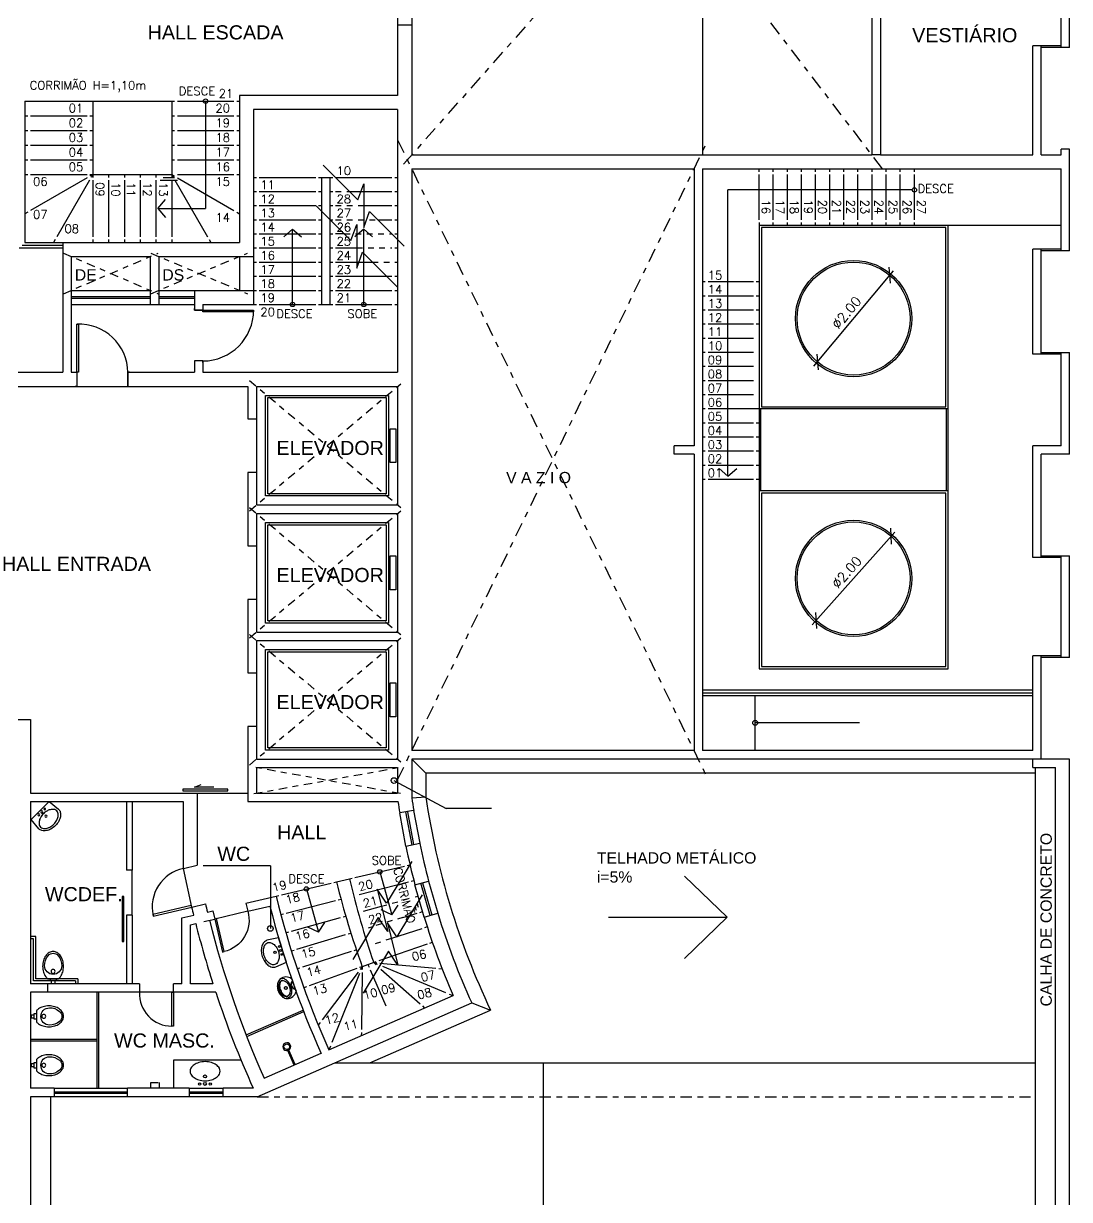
# Model space of a CAD drawing. Header units: millimetres. Extents: x -8 to 5830, y -596 to 3598.
# Drawn here: x 1715.56 to 1734.08, y 2363.95 to 2384.77 of the extents above; entities that cross this region are included whole.
import ezdxf

# ---------------------------------------------------------------- set-up
doc = ezdxf.new("R2010")
doc.units = ezdxf.units.MM
for name, pattern in [('CONTINU', [0]), ('DASHDOT', [1, 0.5, -0.25, 0, -0.25]), ('HIDDEN', [9.525, 6.35, -3.175])]:
    doc.linetypes.add(name, pattern=pattern)
doc.layers.get('0').update_dxf_attribs({"color": 9})
doc.styles.add('80X50', font='romans.shx')
doc.styles.add('ROMANS', font='romans')
doc.styles.get("Standard").update_dxf_attribs({"font": 'arial.ttf'})
doc.dimstyles.new('Fares Eng - 50', dxfattribs={"dimscale": 2, "dimtxt": 0.085, "dimasz": 0.1, "dimexe": 0.05, "dimexo": 0.05, "dimgap": 0.04, "dimtad": 1, "dimzin": 4, "dimdsep": 46, "dimtxsty": 'ROMANS', "dimblk1": 'OBLIQUE', "dimblk2": 'OBLIQUE', "dimsah": 1, "dimcen": 0.05, "dimdle": 0.05, "dimclrd": 8, "dimclre": 8, "dimclrt": 8, "dimaunit": 1, "dimadec": 0, "dimazin": 0, "dimtfac": 1, "dimtix": 1, "dimtmove": 2, "dimatfit": 0, "dimldrblk": 'OPEN90', "dimfxl": 1, "dimtolj": 1, "dimtzin": 0, "dimarcsym": 0})

# ---------------------------------------------------------------- blocks, each defined once
blk = doc.blocks.new('P90 - parede 25cm')
for points in [[(-0.125, 0.93), (-0.125, 0.9), (0.125, 0.9), (0.125, 0.93)], [(-0.125, -0.03), (-0.125, 0), (0.125, 0), (0.125, -0.03)]]:
    blk.add_lwpolyline(points)
blk.add_lwpolyline([(-0.975, 0.03), (-0.125, 0.03), (-0.125, 0), (-0.975, 0)], close=True)
at = {"color": 8}
blk.add_arc((-0.117, 0.042), 0.859, 90.5007, 182.7724, dxfattribs=at)
blk = doc.blocks.new('P90')
for points in [[(0.075, 0.93), (0.075, 0.9), (-0.075, 0.9), (-0.075, 0.93)], [(0.075, -0.03), (0.075, 0), (-0.075, 0), (-0.075, -0.03)]]:
    blk.add_lwpolyline(points)
blk.add_lwpolyline([(0.975, 0.87), (0.075, 0.87), (0.075, 0.9), (0.975, 0.9)], close=True)
at = {"color": 8}
blk.add_arc((0.075, 0.9), 0.9, 270, 0, dxfattribs=at)
blk = doc.blocks.new('P60')
at = {"color": 252}
blk.add_lwpolyline([(-0.6, 0.06), (0, 0.06), (0, 0.03), (-0.6, 0.03)], close=True, dxfattribs=at)
at = {"color": 8}
blk.add_arc((-0.029, 0.06), 0.571, 87.1025, 180, dxfattribs=at)
blk = doc.blocks.new('Cuba-emp')
blk.add_lwpolyline([(0.21, 0.248), (0, 0.227), (0, -0.227), (0.21, -0.248, 0.137816), (0.271, -0.231, 0.107041), (0.329, -0.176, 0.080751), (0.364, -0.099, 0.068643), (0.378, -0.001, 0.068643), (0.364, 0.098, 0.080751), (0.329, 0.174, 0.107041), (0.271, 0.23, 0.115752), (0.21, 0.248)], format="xyb")
blk.add_lwpolyline([(0.21, 0.205, -0.131827), (0.25, 0.194, -0.106633), (0.297, 0.151, -0.083482), (0.328, 0.087, -0.072232), (0.341, 0, -0.072232), (0.328, -0.087, -0.083482), (0.297, -0.151, -0.106633), (0.25, -0.194, -0.131827), (0.21, -0.205, -0.131827), (0.17, -0.194, -0.106633), (0.123, -0.151, -0.083482), (0.092, -0.087, -0.072232), (0.079, 0, -0.072232), (0.092, 0.087, -0.083482), (0.123, 0.151, -0.106633), (0.17, 0.194, -0.131827)], format="xyb", close=True)
for centre, radius in [((0.037, -0.002), 0.0193), ((0.037, -0.002), 0.0193), ((0.036, 0.071), 0.0155), ((0.14, -0.001), 0.0198), ((0.036, -0.076), 0.0155)]:
    blk.add_circle(centre, radius)
blk = doc.blocks.new('MIC')
for p, q in [((0, 0), (0, 0.111)), ((0.294, 0.002), (0.294, 0)), ((0, -0.112), (0, 0)), ((0.294, 0), (0.294, -0.002))]:
    blk.add_line(p, q)
for points in [[(0, 0.053, -0.473116), (0.005, 0.056), (0.025, 0.051, -0.362542), (0.031, 0.043), (0.033, 0.028, 0.564769), (0.039, 0.023)], [(0.002, 0.08), (0.034, 0.057, -0.1805), (0.041, 0.045), (0.043, 0.032, 0.35029), (0.049, 0.026, -0.252034), (0.063, 0.019)], [(0.064, 0.016, -0.100603), (0.082, 0.1, -0.114611), (0.123, 0.161, -0.309836), (0.21, 0.175, -0.309836)], [(0.161, -0.146), (0.165, -0.147, 0.189039), (0.197, -0.145, 0.189014), (0.26, -0.08, 0.116802), (0.275, 0, 0.116802), (0.26, 0.08, 0.189014), (0.197, 0.145, 0.189039), (0.165, 0.147), (0.161, 0.146)], [(0, -0.053, 0.473116), (0.005, -0.056), (0.025, -0.052, 0.362542), (0.031, -0.043), (0.033, -0.029, -0.564769), (0.039, -0.023)], [(0.002, -0.081), (0.034, -0.057, 0.1805), (0.041, -0.046), (0.043, -0.032, -0.35029), (0.049, -0.026, 0.252034), (0.063, -0.02)], [(0.064, -0.016, 0.100603), (0.082, -0.1, 0.114611), (0.123, -0.161, 0.309836), (0.21, -0.175, 0.309836)]]:
    blk.add_lwpolyline(points, format="xyb")
blk.add_lwpolyline([(0.247, 0), (0.247, -0.008, -0.102017), (0.231, -0.09, -0.100634), (0.2, -0.137, -0.31043), (0.159, -0.144, -0.029837), (0.153, -0.143, -0.193887), (0.101, -0.08, -0.096635), (0.085, 0, -0.096635), (0.101, 0.08, -0.193887), (0.153, 0.142, -0.029837), (0.159, 0.144, -0.31043), (0.2, 0.137, -0.100634), (0.231, 0.09, -0.102017), (0.247, 0.008)], format="xyb", close=True)
blk.add_circle((0.046, 0), 0.0075)
at = {"linetype": 'DASHDOT'}
blk.add_circle((0.152, 0), 0.024, dxfattribs=at)
for centre, radius, start, end in [((0.014, 0.111), 0.0142, 142.0649, 179.055), ((0.138, 0.032), 0.161, 69.9635, 146.7254), ((0.046, 0), 0.024, 251.9674, 108.0326), ((0.139, 0.048), 0.146, 35.2589, 68.1534), ((0.035, -0.011), 0.264, 26.2626, 32.6613), ((-0.029, -0.043), 0.336, 21.0674, 26.2626), ((0.16, 0.03), 0.134, 1.8451, 21.0674), ((-0.722, 0.002), 1.016, 360, 1.8451), ((0.014, -0.111), 0.0142, 180.945, 217.9351), ((0.138, -0.032), 0.161, 213.2746, 290.0365), ((0.139, -0.048), 0.146, 291.8466, 324.7411), ((0.035, 0.011), 0.264, 327.3387, 333.7374), ((-0.029, 0.043), 0.336, 333.7374, 338.9326), ((0.16, -0.03), 0.134, 338.9326, 358.1549), ((-0.722, -0.002), 1.016, 358.1549, 360)]:
    blk.add_arc(centre, radius, start, end)
blk = doc.blocks.new('Chuveiro')
at = {"lineweight": -2}
for p, q in [((-0.28, 0), (-0.301, 0)), ((0, 0), (-0.28, 0)), ((-0.28, -0.02), (-0.301, -0.02)), ((0, -0.02), (-0.28, -0.02))]:
    blk.add_line(p, q, dxfattribs=at)
at = {"color": 8, "lineweight": -2}
blk.add_circle((-0.35, -0.01), 0.05, dxfattribs=at)
at = {"lineweight": -2}
blk.add_arc((-0.35, -0.01), 0.07, 8.2132, 351.7868, dxfattribs=at)
blk = doc.blocks.new('Vaso')
for points in [[(0.03, -0.05), (0.03, 0), (-0.03, 0), (-0.03, -0.05)], [(0.05, -0.09), (0.05, -0.05), (-0.05, -0.05), (-0.05, -0.09)]]:
    blk.add_lwpolyline(points)
for points in [[(0.183, -0.31, -0.071776), (0.168, -0.413, -0.083144), (0.129, -0.494, -0.106699), (0.065, -0.552, -0.132564), (-0.002, -0.57, -0.132564), (-0.069, -0.552, -0.106699), (-0.133, -0.494, -0.083144), (-0.172, -0.413, -0.071776), (-0.187, -0.31, -0.071776), (-0.172, -0.207, -0.083144), (-0.133, -0.126, -0.060171), (-0.1, -0.09), (0.096, -0.09, -0.060171), (0.129, -0.126, -0.083144), (0.168, -0.207, -0.071776)], [(-0.088, -0.497, 0.2474), (0, -0.541, 0.2474), (0.088, -0.497, 0.197858), (0.152, -0.318, 0.418329), (0, -0.168, 0.418329), (-0.152, -0.318, 0.197858)]]:
    blk.add_lwpolyline(points, format="xyb", close=True)
blk.add_circle((-0.002, -0.22), 0.0352)
blk = doc.blocks.new('_OBLIQUE')
at = {"color": 0, "linetype": 'ByBlock'}
blk.add_line((-0.5, -0.5), (0.5, 0.5), dxfattribs=at)
blk = doc.blocks.new('*D25')
at = {"color": 8, "linetype": 'CONTINU', "lineweight": -2, "transparency": 16777216}
blk.add_line((1729.527, 2374.127), (1730.992, 2375.768), dxfattribs=at)
at = {"layer": 'DEFPOINTS', "color": 0, "linetype": 'CONTINU', "transparency": 16777216}
for p in [(1730.925, 2375.694), (1729.593, 2374.201)]:
    blk.add_point(p, dxfattribs=at)
at = {"color": 8, "linetype": 'CONTINU', "lineweight": -2, "transparency": 16777216, "xscale": 0.2, "yscale": 0.2, "zscale": 0.2}
for p, rotation in [((1730.925, 2375.694), 48.24910647677747), ((1729.593, 2374.201), 228.2491064767775)]:
    blk.add_blockref('_OBLIQUE', p, dxfattribs=dict(at, rotation=rotation))
at = {"color": 8, "linetype": 'CONTINU', "lineweight": -2, "transparency": 16777216, "insert": (1730.136, 2375.057), "char_height": 0.17, "attachment_point": 5, "rotation": 48.2491, "style": 'ROMANS'}
blk.add_mtext('\\A1;∅2.00', dxfattribs=at)
blk = doc.blocks.new('_Open90')
at = {"color": 0, "linetype": 'ByBlock', "lineweight": -2}
for p, q in [((0, 0), (-1, 0)), ((-0.5, 0.5), (0, 0)), ((0, 0), (-0.5, -0.5))]:
    blk.add_line(p, q, dxfattribs=at)
blk = doc.blocks.new('*D26')
at = {"color": 8, "linetype": 'CONTINU', "lineweight": -2, "transparency": 16777216}
blk.add_line((1729.554, 2378.704), (1730.965, 2380.391), dxfattribs=at)
at = {"layer": 'DEFPOINTS', "color": 0, "linetype": 'CONTINU', "transparency": 16777216}
for p in [(1730.901, 2380.315), (1729.618, 2378.78)]:
    blk.add_point(p, dxfattribs=at)
at = {"color": 8, "linetype": 'CONTINU', "lineweight": -2, "transparency": 16777216, "xscale": 0.2, "yscale": 0.2, "zscale": 0.2}
for p, rotation in [((1730.901, 2380.315), 50.09988091626673), ((1729.618, 2378.78), 230.0998809162667)]:
    blk.add_blockref('_OBLIQUE', p, dxfattribs=dict(at, rotation=rotation))
at = {"color": 8, "linetype": 'CONTINU', "lineweight": -2, "transparency": 16777216, "insert": (1730.133, 2379.653), "char_height": 0.17, "attachment_point": 5, "rotation": 50.0999, "style": 'ROMANS'}
blk.add_mtext('\\A1;∅2.00', dxfattribs=at)

msp = doc.modelspace()

# ---------------------------------------------------------------- linework, layer by layer
at = {"linetype": 'DASHDOT', "ltscale": 0.5}
for p, q in [((1730.771, 2382.201), (1722.214, 2393.383)), ((1729.616, 2390.548), (1722.214, 2382.201)), ((1722.183, 2371.383), (1727.683, 2382.713)), ((1722.183, 2382.713), (1727.684, 2371.381))]:
    msp.add_line(p, q, dxfattribs=at)
for p, q in [((1722.433, 2393.098), (1722.433, 2382.448)), ((1730.583, 2388.198), (1730.583, 2382.448)), ((1730.733, 2386.648), (1730.733, 2382.448)), ((1733.933, 2384.348), (1733.933, 2386.148)), ((1734.083, 2384.348), (1734.083, 2386.148)), ((1722.183, 2385.648), (1722.183, 2383.498)), ((1722.183, 2384.748), (1722.433, 2384.748)), ((1733.933, 2384.378), (1733.433, 2384.378)), ((1733.433, 2382.448), (1733.433, 2384.378)), ((1733.583, 2382.448), (1733.583, 2384.378)), ((1734.083, 2384.348), (1733.583, 2384.348)), ((1719.383, 2383.498), (1719.383, 2380.898)), ((1722.183, 2383.498), (1719.383, 2383.498)), ((1715.583, 2383.398), (1718.233, 2383.398)), ((1715.583, 2383.398), (1715.583, 2380.898)), ((1716.783, 2383.398), (1716.783, 2382.048)), ((1718.183, 2383.398), (1718.183, 2382.048)), ((1718.283, 2383.398), (1719.283, 2383.398)), ((1718.783, 2383.398), (1718.783, 2381.498)), ((1719.333, 2383.398), (1719.383, 2383.398)), ((1722.183, 2383.248), (1719.633, 2383.248)), ((1719.633, 2383.248), (1719.633, 2379.798)), ((1722.183, 2383.248), (1722.183, 2378.598)), ((1715.583, 2383.138), (1715.633, 2383.138)), ((1715.683, 2383.138), (1716.683, 2383.138)), ((1716.733, 2383.138), (1716.783, 2383.138)), ((1718.183, 2383.138), (1718.233, 2383.138)), ((1718.283, 2383.138), (1719.283, 2383.138)), ((1719.333, 2383.138), (1719.383, 2383.138)), ((1715.583, 2382.878), (1715.633, 2382.878)), ((1715.683, 2382.878), (1716.683, 2382.878)), ((1716.733, 2382.878), (1716.783, 2382.878)), ((1718.183, 2382.878), (1718.233, 2382.878)), ((1718.283, 2382.878), (1719.283, 2382.878)), ((1719.333, 2382.878), (1719.383, 2382.878)), ((1715.583, 2382.618), (1715.633, 2382.618)), ((1715.683, 2382.618), (1716.683, 2382.618)), ((1716.733, 2382.618), (1716.783, 2382.618)), ((1718.183, 2382.618), (1718.233, 2382.618)), ((1718.283, 2382.618), (1719.283, 2382.618)), ((1719.333, 2382.618), (1719.383, 2382.618)), ((1722.433, 2382.448), (1730.583, 2382.448)), ((1730.733, 2382.448), (1733.433, 2382.448)), ((1733.583, 2382.448), (1733.933, 2382.448)), ((1734.083, 2382.548), (1733.933, 2382.548)), ((1733.933, 2382.448), (1733.933, 2382.548)), ((1734.083, 2380.748), (1734.083, 2382.548)), ((1715.583, 2382.358), (1715.633, 2382.358)), ((1715.683, 2382.358), (1716.683, 2382.358)), ((1716.733, 2382.358), (1716.783, 2382.358)), ((1718.183, 2382.358), (1718.233, 2382.358)), ((1718.283, 2382.358), (1719.283, 2382.358)), ((1719.333, 2382.358), (1719.383, 2382.358)), ((1722.433, 2382.198), (1727.433, 2382.198)), ((1722.433, 2382.198), (1722.433, 2371.898)), ((1727.433, 2382.198), (1727.433, 2377.298)), ((1727.583, 2382.198), (1733.933, 2382.198)), ((1727.583, 2382.198), (1727.583, 2371.898)), ((1733.933, 2380.748), (1733.933, 2382.198)), ((1715.583, 2382.098), (1715.633, 2382.098)), ((1715.683, 2382.098), (1716.683, 2382.098)), ((1716.683, 2382.04), (1715.683, 2381.462)), ((1716.725, 2381.998), (1716.148, 2380.998)), ((1716.783, 2382.098), (1716.733, 2382.069)), ((1716.733, 2382.098), (1718.08, 2382.098)), ((1716.783, 2382.098), (1716.754, 2382.048)), ((1716.783, 2381.998), (1716.783, 2380.998)), ((1717.063, 2382.098), (1717.063, 2382.048)), ((1717.063, 2381.998), (1717.063, 2380.998)), ((1717.343, 2382.098), (1717.343, 2382.048)), ((1717.343, 2381.998), (1717.343, 2380.998)), ((1717.623, 2382.098), (1717.623, 2382.048)), ((1717.623, 2381.998), (1717.623, 2380.998)), ((1717.903, 2382.098), (1717.903, 2382.048)), ((1717.903, 2381.998), (1717.903, 2380.998)), ((1717.98, 2381.998), (1718.283, 2381.998)), ((1718.03, 2382.048), (1718.233, 2382.048)), ((1718.183, 2381.998), (1718.183, 2380.998)), ((1718.24, 2381.998), (1718.818, 2380.998)), ((1718.283, 2382.098), (1719.283, 2382.098)), ((1718.283, 2382.04), (1719.283, 2381.462)), ((1719.633, 2382.048), (1719.683, 2382.048)), ((1719.733, 2382.048), (1720.733, 2382.048)), ((1720.783, 2382.048), (1721.033, 2382.048)), ((1720.833, 2382.048), (1720.833, 2379.798)), ((1720.983, 2382.048), (1720.983, 2379.798)), ((1721.083, 2382.048), (1722.083, 2382.048)), ((1722.133, 2382.048), (1722.183, 2382.048)), ((1719.633, 2381.798), (1719.683, 2381.798)), ((1719.733, 2381.798), (1720.733, 2381.798)), ((1720.783, 2381.798), (1720.833, 2381.798)), ((1720.983, 2381.798), (1721.033, 2381.798)), ((1721.333, 2381.798), (1722.083, 2381.798)), ((1722.133, 2381.798), (1722.183, 2381.798)), ((1717.939, 2381.498), (1718.073, 2381.655)), ((1715.633, 2381.434), (1715.583, 2381.405)), ((1717.939, 2381.498), (1718.783, 2381.498)), ((1717.939, 2381.498), (1718.073, 2381.34)), ((1719.633, 2381.548), (1719.683, 2381.548)), ((1719.733, 2381.548), (1720.733, 2381.548)), ((1720.783, 2381.548), (1720.833, 2381.548)), ((1720.983, 2381.548), (1721.033, 2381.548)), ((1721.583, 2381.548), (1722.083, 2381.548)), ((1722.133, 2381.548), (1722.183, 2381.548)), ((1719.633, 2381.298), (1719.683, 2381.298)), ((1719.733, 2381.298), (1720.733, 2381.298)), ((1720.783, 2381.298), (1720.833, 2381.298)), ((1720.983, 2381.298), (1721.033, 2381.298)), ((1721.833, 2381.298), (1722.083, 2381.298)), ((1722.133, 2381.298), (1722.183, 2381.298)), ((1716.119, 2380.948), (1716.09, 2380.898)), ((1716.783, 2380.948), (1716.783, 2380.898)), ((1717.063, 2380.948), (1717.063, 2380.898)), ((1717.343, 2380.948), (1717.343, 2380.898)), ((1717.623, 2380.948), (1717.623, 2380.898)), ((1717.903, 2380.948), (1717.903, 2380.898)), ((1719.633, 2381.048), (1719.683, 2381.048)), ((1719.733, 2381.048), (1720.733, 2381.048)), ((1720.324, 2381.129), (1720.167, 2380.994)), ((1720.324, 2379.798), (1720.324, 2381.129)), ((1720.324, 2381.129), (1720.481, 2380.994)), ((1720.783, 2381.048), (1720.833, 2381.048)), ((1720.983, 2381.048), (1721.033, 2381.048)), ((1721.583, 2381.129), (1721.425, 2380.994)), ((1721.583, 2379.798), (1721.583, 2381.129)), ((1721.583, 2381.129), (1721.74, 2380.994)), ((1722.083, 2381.048), (1722.083, 2381.048)), ((1722.133, 2381.048), (1722.183, 2381.048)), ((1715.483, 2380.798), (1716.253, 2380.798)), ((1715.533, 2380.848), (1716.253, 2380.848)), ((1715.583, 2380.898), (1719.383, 2380.898)), ((1716.253, 2380.898), (1716.253, 2378.598)), ((1719.633, 2380.798), (1719.683, 2380.798)), ((1719.733, 2380.798), (1720.733, 2380.798)), ((1720.783, 2380.798), (1720.833, 2380.798)), ((1720.983, 2380.798), (1721.033, 2380.798)), ((1721.083, 2380.798), (1721.459, 2380.798)), ((1722.133, 2380.798), (1722.183, 2380.798)), ((1733.933, 2380.778), (1733.433, 2380.778)), ((1733.433, 2378.918), (1733.433, 2380.778)), ((1733.583, 2378.918), (1733.583, 2380.778)), ((1734.083, 2380.748), (1733.583, 2380.748)), ((1716.403, 2380.648), (1716.403, 2378.598)), ((1716.403, 2380.648), (1717.803, 2380.648)), ((1717.803, 2380.648), (1717.803, 2379.798)), ((1717.953, 2380.648), (1719.633, 2380.648)), ((1717.953, 2380.648), (1717.953, 2379.798)), ((1719.383, 2380.648), (1719.383, 2380.048)), ((1719.633, 2380.548), (1719.683, 2380.548)), ((1719.733, 2380.548), (1720.733, 2380.548)), ((1720.783, 2380.548), (1720.833, 2380.548)), ((1720.983, 2380.548), (1721.033, 2380.548)), ((1721.083, 2380.548), (1721.74, 2380.548)), ((1722.133, 2380.548), (1722.183, 2380.548)), ((1719.633, 2380.298), (1719.683, 2380.298)), ((1719.733, 2380.298), (1720.733, 2380.298)), ((1720.783, 2380.298), (1720.833, 2380.298)), ((1720.983, 2380.298), (1721.033, 2380.298)), ((1721.083, 2380.298), (1722.083, 2380.298)), ((1722.133, 2380.298), (1722.183, 2380.298)), ((1716.403, 2380.048), (1717.803, 2380.048)), ((1716.403, 2379.938), (1717.803, 2379.938)), ((1716.403, 2379.908), (1717.803, 2379.908)), ((1717.953, 2380.048), (1719.683, 2380.048)), ((1717.953, 2379.938), (1718.583, 2379.938)), ((1717.953, 2379.908), (1718.583, 2379.908)), ((1718.583, 2380.048), (1718.583, 2379.698)), ((1719.733, 2380.048), (1720.733, 2380.048)), ((1720.783, 2380.048), (1720.833, 2380.048)), ((1720.983, 2380.048), (1721.033, 2380.048)), ((1721.083, 2380.048), (1722.083, 2380.048)), ((1722.133, 2380.048), (1722.183, 2380.048)), ((1716.403, 2379.798), (1718.583, 2379.798)), ((1718.583, 2379.698), (1718.733, 2379.698)), ((1718.733, 2379.798), (1718.733, 2379.698)), ((1718.733, 2379.798), (1719.683, 2379.798)), ((1719.733, 2379.798), (1720.733, 2379.798)), ((1720.783, 2379.798), (1721.033, 2379.798)), ((1721.083, 2379.798), (1722.083, 2379.798)), ((1722.133, 2379.798), (1722.183, 2379.798)), ((1733.933, 2378.918), (1733.433, 2378.918)), ((1733.583, 2378.948), (1734.083, 2378.948)), ((1733.933, 2377.298), (1733.933, 2378.948)), ((1734.083, 2377.148), (1734.083, 2378.948)), ((1718.733, 2378.798), (1718.583, 2378.798)), ((1718.583, 2378.798), (1718.583, 2378.598)), ((1718.733, 2378.798), (1718.733, 2378.598)), ((1714.233, 2378.598), (1716.253, 2378.598)), ((1716.403, 2378.598), (1716.503, 2378.598)), ((1716.503, 2378.598), (1716.503, 2378.348)), ((1717.403, 2378.348), (1717.403, 2378.598)), ((1717.403, 2378.598), (1718.583, 2378.598)), ((1718.733, 2378.598), (1722.183, 2378.598)), ((1714.233, 2378.348), (1719.533, 2378.348)), ((1719.533, 2378.348), (1719.533, 2377.773)), ((1719.683, 2378.348), (1722.183, 2378.348)), ((1719.683, 2378.348), (1719.683, 2376.248)), ((1722.183, 2378.348), (1722.183, 2376.248)), ((1719.533, 2377.773), (1719.683, 2377.773)), ((1727.083, 2377.148), (1727.083, 2377.298)), ((1727.433, 2377.298), (1727.083, 2377.298)), ((1733.933, 2377.298), (1733.433, 2377.298)), ((1733.433, 2375.318), (1733.433, 2377.298)), ((1727.433, 2377.148), (1727.083, 2377.148)), ((1727.433, 2377.148), (1727.433, 2371.898)), ((1734.083, 2377.148), (1733.583, 2377.148)), ((1733.583, 2375.318), (1733.583, 2377.148)), ((1719.533, 2376.823), (1719.533, 2375.523)), ((1719.683, 2376.823), (1719.533, 2376.823)), ((1719.683, 2376.248), (1722.183, 2376.248)), ((1719.683, 2376.098), (1722.183, 2376.098)), ((1719.683, 2376.098), (1719.683, 2373.998)), ((1722.183, 2376.098), (1722.183, 2373.998)), ((1719.533, 2375.523), (1719.683, 2375.523)), ((1733.583, 2375.348), (1734.083, 2375.348)), ((1733.933, 2373.548), (1733.933, 2375.348)), ((1734.083, 2373.548), (1734.083, 2375.348)), ((1733.933, 2375.318), (1733.433, 2375.318)), ((1719.533, 2374.573), (1719.533, 2373.273)), ((1719.683, 2374.573), (1719.533, 2374.573)), ((1719.683, 2373.998), (1722.183, 2373.998)), ((1719.683, 2373.848), (1722.183, 2373.848)), ((1719.683, 2373.848), (1719.683, 2373.273)), ((1722.183, 2373.848), (1722.183, 2371.748)), ((1733.933, 2373.578), (1733.433, 2373.578)), ((1733.433, 2371.898), (1733.433, 2373.578)), ((1733.583, 2371.748), (1733.583, 2373.578)), ((1734.083, 2373.548), (1733.583, 2373.548)), ((1719.533, 2373.273), (1719.683, 2373.273)), ((1715.233, 2372.448), (1715.683, 2372.448)), ((1715.683, 2372.448), (1715.683, 2371.148)), ((1719.533, 2372.323), (1719.533, 2370.998)), ((1719.683, 2372.323), (1719.533, 2372.323)), ((1719.683, 2372.323), (1719.683, 2371.748)), ((1727.433, 2371.898), (1722.433, 2371.898)), ((1733.433, 2371.898), (1727.583, 2371.898)), ((1719.683, 2371.748), (1722.183, 2371.748)), ((1719.683, 2371.598), (1722.183, 2371.598)), ((1719.683, 2371.598), (1719.683, 2371.148)), ((1722.183, 2371.598), (1722.183, 2371.148)), ((1722.433, 2371.748), (1722.433, 2371.064)), ((1734.083, 2371.748), (1722.433, 2371.748)), ((1733.433, 2371.598), (1733.433, 2371.748)), ((1733.433, 2371.598), (1733.833, 2371.598)), ((1733.483, 2345.998), (1733.483, 2371.598)), ((1733.833, 2345.998), (1733.833, 2371.598)), ((1734.083, 2345.748), (1734.083, 2371.748)), ((1733.483, 2371.498), (1722.683, 2371.498)), ((1722.683, 2371.498), (1722.683, 2371.082)), ((1715.683, 2371.148), (1718.633, 2371.148)), ((1715.683, 2370.998), (1718.383, 2370.998)), ((1715.683, 2370.998), (1715.683, 2367.77)), ((1717.383, 2370.998), (1717.383, 2369.784)), ((1717.483, 2370.998), (1717.483, 2369.784)), ((1718.383, 2370.998), (1718.383, 2369.846)), ((1718.633, 2371.148), (1718.633, 2369.87)), ((1719.533, 2370.998), (1722.19, 2370.998)), ((1719.683, 2371.148), (1722.183, 2371.148)), ((1722.467, 2370.836), (1722.221, 2370.796)), ((1722.33, 2370.206), (1722.574, 2370.257)), ((1717.483, 2369.784), (1717.383, 2369.784)), ((1718.389, 2369.814), (1718.633, 2369.871)), ((1721.867, 2369.752), (1722.078, 2368.989)), ((1721.103, 2369.574), (1721.331, 2369.627)), ((1722.489, 2369.524), (1722.731, 2369.587)), ((1719.496, 2369.199), (1720.032, 2369.324)), ((1720.567, 2369.449), (1720.779, 2368.686)), ((1718.536, 2369.129), (1718.78, 2369.186)), ((1719.496, 2369.199), (1719.532, 2369.053)), ((1719.532, 2369.053), (1719.922, 2369.144)), ((1722.078, 2368.989), (1721.891, 2369.077)), ((1722.078, 2368.989), (1722.194, 2369.161)), ((1717.383, 2368.984), (1717.383, 2367.77)), ((1717.483, 2368.984), (1717.383, 2368.984)), ((1717.483, 2368.984), (1717.483, 2367.77)), ((1718.363, 2368.935), (1718.571, 2368.983)), ((1718.363, 2367.77), (1718.363, 2368.935)), ((1718.753, 2368.872), (1718.948, 2368.917)), ((1718.814, 2369.04), (1718.912, 2369.063)), ((1718.912, 2369.063), (1718.948, 2368.917)), ((1722.654, 2368.947), (1722.893, 2369.021)), ((1718.513, 2368.816), (1718.607, 2368.838)), ((1718.513, 2367.77), (1718.513, 2368.816)), ((1720.779, 2368.686), (1720.591, 2368.774)), ((1720.779, 2368.686), (1720.895, 2368.858)), ((1715.773, 2368.608), (1715.683, 2368.608)), ((1715.733, 2368.568), (1715.683, 2368.568)), ((1715.733, 2367.82), (1715.733, 2368.568)), ((1715.773, 2367.86), (1715.773, 2368.608)), ((1721.759, 2368.146), (1721.557, 2368.073)), ((1716.517, 2367.86), (1715.773, 2367.86)), ((1716.517, 2367.86), (1716.517, 2367.77)), ((1717.613, 2367.77), (1715.683, 2367.77)), ((1717.613, 2367.62), (1715.683, 2367.62)), ((1715.683, 2367.62), (1715.683, 2365.92)), ((1716.477, 2367.82), (1715.733, 2367.82)), ((1715.983, 2367.77), (1715.983, 2367.62)), ((1716.477, 2367.82), (1716.477, 2367.77)), ((1716.853, 2367.62), (1716.853, 2365.92)), ((1716.883, 2367.62), (1716.883, 2365.92)), ((1717.613, 2367.77), (1717.613, 2367.62)), ((1718.363, 2367.77), (1718.213, 2367.77)), ((1718.213, 2367.62), (1718.213, 2367.77)), ((1718.963, 2367.62), (1718.213, 2367.62)), ((1718.913, 2367.77), (1718.513, 2367.77)), ((1719.695, 2365.77), (1723.495, 2367.431)), ((1720.966, 2366.599), (1723.165, 2367.56)), ((1719.501, 2366.864), (1720.51, 2367.305)), ((1719.512, 2366.836), (1720.52, 2367.277)), ((1721.692, 2366.37), (1723.83, 2367.305)), ((1716.853, 2366.785), (1715.683, 2366.785)), ((1716.853, 2366.755), (1715.683, 2366.755)), ((1719.41, 2366.42), (1718.213, 2366.42)), ((1719.821, 2366.098), (1720.829, 2366.539)), ((1716.098, 2365.92), (1715.683, 2365.92)), ((1715.683, 2365.77), (1715.683, 2358.998)), ((1716.098, 2365.77), (1715.683, 2365.77)), ((1716.098, 2365.92), (1716.098, 2365.77)), ((1717.398, 2365.77), (1717.398, 2365.92)), ((1718.494, 2365.92), (1717.398, 2365.92)), ((1718.494, 2365.77), (1717.398, 2365.77)), ((1718.494, 2365.92), (1718.494, 2365.77)), ((1719.626, 2365.92), (1719.094, 2365.92)), ((1719.094, 2365.77), (1719.094, 2365.92)), ((1719.695, 2365.77), (1719.094, 2365.77))]:
    msp.add_line(p, q)
at = {"linetype": 'CONTINU', "lineweight": -2}
for p, q in [((1727.583, 2385.198), (1727.583, 2382.448)), ((1730.733, 2382.448), (1730.583, 2382.448)), ((1728.586, 2382.148), (1728.586, 2382.198)), ((1728.836, 2382.148), (1728.836, 2382.198)), ((1729.086, 2382.148), (1729.086, 2382.198)), ((1729.336, 2382.148), (1729.336, 2382.198)), ((1729.586, 2382.148), (1729.586, 2382.198)), ((1729.836, 2382.148), (1729.836, 2382.198)), ((1730.086, 2382.148), (1730.086, 2382.198)), ((1730.336, 2382.148), (1730.336, 2382.198)), ((1730.586, 2382.148), (1730.586, 2382.198)), ((1730.836, 2382.148), (1730.836, 2382.198)), ((1731.086, 2382.148), (1731.086, 2382.198)), ((1731.336, 2382.148), (1731.336, 2382.198)), ((1728.586, 2381.298), (1728.586, 2382.098)), ((1728.836, 2381.298), (1728.836, 2382.098)), ((1729.086, 2381.298), (1729.086, 2382.098)), ((1729.336, 2381.298), (1729.336, 2382.098)), ((1729.586, 2381.298), (1729.586, 2382.098)), ((1729.836, 2381.298), (1729.836, 2382.098)), ((1730.086, 2381.298), (1730.086, 2382.098)), ((1730.336, 2381.298), (1730.336, 2382.098)), ((1730.586, 2381.298), (1730.586, 2382.098)), ((1730.836, 2381.298), (1730.836, 2382.098)), ((1731.086, 2381.298), (1731.086, 2382.098)), ((1731.336, 2381.298), (1731.336, 2382.098)), ((1728.034, 2376.757), (1728.034, 2381.827)), ((1731.297, 2381.827), (1728.034, 2381.827)), ((1728.586, 2381.248), (1728.586, 2373.348)), ((1733.933, 2381.198), (1728.586, 2381.198)), ((1728.836, 2381.198), (1728.836, 2381.248)), ((1729.086, 2381.198), (1729.086, 2381.248)), ((1729.336, 2381.198), (1729.336, 2381.248)), ((1729.586, 2381.198), (1729.586, 2381.248)), ((1729.836, 2381.198), (1729.836, 2381.248)), ((1730.086, 2381.198), (1730.086, 2381.248)), ((1730.336, 2381.198), (1730.336, 2381.248)), ((1730.586, 2381.198), (1730.586, 2381.248)), ((1730.836, 2381.198), (1730.836, 2381.248)), ((1731.086, 2381.198), (1731.086, 2381.248)), ((1731.336, 2381.198), (1731.336, 2381.248)), ((1727.633, 2380.198), (1727.583, 2380.198)), ((1728.486, 2380.198), (1727.683, 2380.198)), ((1728.586, 2380.198), (1728.536, 2380.198)), ((1727.633, 2379.948), (1727.583, 2379.948)), ((1728.486, 2379.948), (1727.683, 2379.948)), ((1728.586, 2379.948), (1728.536, 2379.948)), ((1727.633, 2379.698), (1727.583, 2379.698)), ((1728.486, 2379.698), (1727.683, 2379.698)), ((1728.586, 2379.698), (1728.536, 2379.698)), ((1727.633, 2379.448), (1727.583, 2379.448)), ((1728.486, 2379.448), (1727.683, 2379.448)), ((1728.586, 2379.448), (1728.536, 2379.448)), ((1727.633, 2379.198), (1727.583, 2379.198)), ((1728.486, 2379.198), (1727.683, 2379.198)), ((1727.633, 2378.948), (1727.583, 2378.948)), ((1728.486, 2378.948), (1727.683, 2378.948)), ((1727.633, 2378.698), (1727.583, 2378.698)), ((1728.486, 2378.698), (1727.683, 2378.698)), ((1727.633, 2378.448), (1727.583, 2378.448)), ((1728.486, 2378.448), (1727.683, 2378.448)), ((1727.633, 2378.198), (1727.583, 2378.198)), ((1728.486, 2378.198), (1727.683, 2378.198)), ((1727.633, 2377.948), (1727.583, 2377.948)), ((1731.933, 2377.948), (1727.683, 2377.948)), ((1728.616, 2376.498), (1728.616, 2377.948)), ((1731.903, 2376.498), (1731.903, 2377.948)), ((1727.633, 2377.698), (1727.583, 2377.698)), ((1728.486, 2377.698), (1727.683, 2377.698)), ((1728.586, 2377.698), (1728.536, 2377.698)), ((1727.633, 2377.448), (1727.583, 2377.448)), ((1728.486, 2377.448), (1727.683, 2377.448)), ((1728.586, 2377.448), (1728.536, 2377.448)), ((1727.633, 2377.198), (1727.583, 2377.198)), ((1728.486, 2377.198), (1727.683, 2377.198)), ((1728.586, 2377.198), (1728.536, 2377.198)), ((1727.633, 2376.948), (1727.583, 2376.948)), ((1728.486, 2376.948), (1727.683, 2376.948)), ((1728.034, 2376.757), (1727.877, 2376.891)), ((1728.034, 2376.757), (1728.192, 2376.891)), ((1728.586, 2376.948), (1728.536, 2376.948)), ((1727.633, 2376.698), (1727.583, 2376.698)), ((1728.486, 2376.698), (1727.683, 2376.698)), ((1728.586, 2376.698), (1728.536, 2376.698)), ((1719.683, 2373.273), (1719.683, 2372.323)), ((1727.583, 2372.973), (1733.433, 2372.973)), ((1727.583, 2372.923), (1733.433, 2372.923)), ((1727.583, 2372.873), (1733.433, 2372.873)), ((1728.515, 2371.898), (1728.515, 2372.873)), ((1730.361, 2372.391), (1728.515, 2372.391)), ((1722.119, 2371.369), (1723.042, 2370.876)), ((1718.586, 2371.254), (1718.702, 2371.297)), ((1718.93, 2371.254), (1718.586, 2371.254)), ((1718.633, 2371.148), (1719.533, 2371.148)), ((1717.483, 2368.984), (1717.483, 2369.784)), ((1718.213, 2367.62), (1717.613, 2367.62)), ((1718.213, 2366.42), (1718.213, 2365.92))]:
    msp.add_line(p, q, dxfattribs=at)
at = {"linetype": 'DASHDOT', "ltscale": 0.2}
for p, q in [((1718.08, 2382.098), (1718.233, 2382.098)), ((1718.183, 2382.098), (1718.211, 2382.048)), ((1718.183, 2382.098), (1718.233, 2382.069)), ((1719.333, 2382.098), (1719.383, 2382.098)), ((1721.083, 2381.798), (1721.333, 2381.798)), ((1719.333, 2381.434), (1719.383, 2381.405)), ((1721.083, 2381.548), (1721.583, 2381.548)), ((1721.083, 2381.298), (1721.833, 2381.298)), ((1718.183, 2380.948), (1718.183, 2380.898)), ((1718.847, 2380.948), (1718.875, 2380.898)), ((1721.24, 2381.048), (1722.083, 2381.048)), ((1721.459, 2380.798), (1722.083, 2380.798)), ((1721.74, 2380.548), (1722.083, 2380.548)), ((1721.895, 2369.144), (1722.447, 2369.297)), ((1722.278, 2368.945), (1721.742, 2368.785)), ((1722.072, 2368.571), (1721.756, 2368.469))]:
    msp.add_line(p, q, dxfattribs=at)
at = {"linetype": 'CONTINU'}
for p, q in [((1721.24, 2381.048), (1721.083, 2381.048)), ((1722.683, 2371.498), (1722.434, 2371.746)), ((1722.433, 2371.064), (1722.683, 2371.082)), ((1722.33, 2370.206), (1722.221, 2370.796)), ((1722.438, 2370.226), (1722.329, 2370.816)), ((1722.359, 2370.816), (1722.466, 2370.237)), ((1722.467, 2370.836), (1722.574, 2370.257)), ((1723.847, 2370.876), (1723.042, 2370.876)), ((1718.536, 2369.129), (1718.389, 2369.814)), ((1719.93, 2369.86), (1718.74, 2369.86)), ((1719.93, 2369.86), (1719.93, 2368.749)), ((1721.428, 2369.65), (1722.305, 2369.854)), ((1722.354, 2369.865), (1722.402, 2369.877)), ((1720.129, 2369.347), (1721.005, 2369.551)), ((1721.054, 2369.562), (1721.103, 2369.574)), ((1721.331, 2369.627), (1721.38, 2369.638)), ((1721.501, 2369.352), (1722.373, 2369.575)), ((1722.421, 2369.587), (1722.47, 2369.6)), ((1722.654, 2368.947), (1722.489, 2369.524)), ((1722.76, 2368.977), (1722.595, 2369.554)), ((1722.625, 2369.557), (1722.787, 2368.991)), ((1722.731, 2369.587), (1722.893, 2369.021)), ((1728.021, 2368.948), (1727.264, 2369.677)), ((1720.032, 2369.324), (1720.08, 2369.335)), ((1722.495, 2369.31), (1722.543, 2369.324)), ((1720.212, 2369.023), (1721.084, 2369.246)), ((1721.132, 2369.258), (1721.181, 2369.271)), ((1721.58, 2369.056), (1721.895, 2369.144)), ((1719.532, 2369.053), (1718.948, 2368.917)), ((1720.115, 2368.998), (1720.163, 2369.011)), ((1720.302, 2368.701), (1721.169, 2368.942)), ((1721.217, 2368.955), (1721.265, 2368.969)), ((1722.278, 2368.945), (1722.527, 2369.02)), ((1722.575, 2369.035), (1722.623, 2369.049)), ((1725.917, 2368.948), (1728.021, 2368.948)), ((1728.021, 2368.948), (1727.264, 2368.219)), ((1720.205, 2368.675), (1720.254, 2368.688)), ((1721.308, 2368.654), (1721.356, 2368.669)), ((1721.665, 2368.761), (1721.742, 2368.785)), ((1722.613, 2368.745), (1722.072, 2368.571)), ((1722.708, 2368.776), (1722.66, 2368.761)), ((1720.398, 2368.381), (1721.26, 2368.64)), ((1722.704, 2368.473), (1721.853, 2368.178)), ((1722.751, 2368.489), (1722.798, 2368.505)), ((1720.302, 2368.353), (1720.35, 2368.367)), ((1721.358, 2368.34), (1720.501, 2368.064)), ((1721.453, 2368.371), (1721.406, 2368.356)), ((1720.454, 2368.048), (1720.406, 2368.033)), ((1721.463, 2368.039), (1720.616, 2367.734)), ((1721.557, 2368.073), (1721.51, 2368.056)), ((1721.557, 2368.073), (1721.521, 2368.025)), ((1721.557, 2368.073), (1721.534, 2368.015)), ((1721.557, 2368.073), (1721.556, 2368.023)), ((1721.658, 2368.109), (1721.677, 2368.065)), ((1721.759, 2368.146), (1721.806, 2368.162)), ((1721.759, 2368.146), (1721.821, 2368.12)), ((1721.759, 2368.146), (1721.813, 2368.141)), ((1721.759, 2368.146), (1721.801, 2368.108)), ((1721.868, 2368.136), (1722.86, 2368.044)), ((1721.887, 2368.031), (1722.58, 2367.413)), ((1721.916, 2368.08), (1723.033, 2367.615)), ((1722.916, 2368.039), (1722.971, 2368.034)), ((1721.485, 2367.978), (1720.848, 2367.13)), ((1721.509, 2367.954), (1721.019, 2366.731)), ((1721.556, 2367.97), (1721.542, 2366.96)), ((1721.698, 2368.019), (1721.977, 2367.38)), ((1720.569, 2367.717), (1720.522, 2367.7)), ((1723.099, 2367.588), (1723.165, 2367.56)), ((1723.495, 2367.431), (1723.83, 2367.305)), ((1722.621, 2367.377), (1722.662, 2367.34)), ((1720.813, 2367.084), (1720.778, 2367.037)), ((1721.541, 2366.905), (1721.54, 2366.85)), ((1720.993, 2366.665), (1720.966, 2366.599)), ((1721.068, 2366.37), (1733.483, 2366.37)), ((1724.758, 2366.37), (1724.758, 2345.998)), ((1716.033, 2365.77), (1716.033, 2350.748)), ((1716.098, 2365.92), (1717.398, 2365.92)), ((1716.098, 2365.86), (1717.398, 2365.86)), ((1717.398, 2365.83), (1716.098, 2365.83)), ((1717.398, 2365.77), (1716.098, 2365.77)), ((1718.494, 2365.92), (1719.094, 2365.92)), ((1718.494, 2365.86), (1719.094, 2365.86)), ((1719.094, 2365.83), (1718.494, 2365.83)), ((1719.094, 2365.77), (1718.494, 2365.77))]:
    msp.add_line(p, q, dxfattribs=at)
at = {"linetype": 'DASHDOT', "ltscale": 0.3}
for p, q in [((1716.263, 2379.988), (1717.943, 2380.708)), ((1716.263, 2380.708), (1717.943, 2379.988)), ((1717.81, 2379.988), (1719.526, 2380.708)), ((1717.81, 2380.708), (1719.526, 2379.988)), ((1719.558, 2378.453), (1722.308, 2376.143)), ((1719.558, 2376.143), (1722.308, 2378.453)), ((1719.558, 2376.203), (1722.308, 2373.893)), ((1719.558, 2373.893), (1722.308, 2376.203)), ((1719.558, 2373.953), (1722.308, 2371.643)), ((1719.558, 2371.643), (1722.308, 2373.953)), ((1719.634, 2371.139), (1722.232, 2371.606)), ((1722.232, 2371.139), (1719.634, 2371.606))]:
    msp.add_line(p, q, dxfattribs=at)
at = {"linetype": 'HIDDEN', "ltscale": 0.02}
for p, q in [((1717.813, 2365.92), (1717.813, 2366.02)), ((1717.813, 2366.02), (1717.963, 2366.02)), ((1717.963, 2365.92), (1717.963, 2366.02))]:
    msp.add_line(p, q, dxfattribs=at)
at = {"linetype": 'DASHDOT', "ltscale": 0.4}
msp.add_line((1719.695, 2365.77), (1733.483, 2365.77), dxfattribs=at)
for points in [[(1720.867, 2382.264), (1721.479, 2381.651), (1721.583, 2381.934), (1721.583, 2381.162), (1721.686, 2381.444), (1722.299, 2380.832)], [(1720.743, 2381.545), (1721.355, 2380.933), (1721.459, 2381.215), (1721.459, 2380.443), (1721.562, 2380.726), (1722.175, 2380.113)], [(1722.435, 2369.938), (1721.989, 2369.195), (1721.82, 2369.444), (1722.007, 2368.695), (1721.838, 2368.945), (1721.392, 2368.202)], [(1722.617, 2369.343), (1722.171, 2368.6), (1722.002, 2368.85), (1722.189, 2368.1), (1722.02, 2368.35), (1721.574, 2367.607)]]:
    msp.add_lwpolyline(points)
at = {"linetype": 'CONTINU', "lineweight": -2}
for points in [[(1728.586, 2373.348), (1731.933, 2373.348), (1731.933, 2381.198)], [(1731.933, 2376.498), (1728.586, 2376.498)]]:
    msp.add_lwpolyline(points, dxfattribs=at)
for points in [[(1728.626, 2377.988), (1731.893, 2377.988), (1731.893, 2381.158), (1728.626, 2381.158)], [(1728.626, 2373.388), (1731.893, 2373.388), (1731.893, 2376.458), (1728.626, 2376.458)], [(1718.378, 2371.185), (1719.178, 2371.185), (1719.178, 2371.215), (1718.378, 2371.215)], [(1717.336, 2368.518), (1717.336, 2369.318), (1717.306, 2369.318), (1717.306, 2368.518)]]:
    msp.add_lwpolyline(points, close=True, dxfattribs=at)
for points in [[(1719.843, 2378.188), (1722.023, 2378.188), (1722.023, 2376.408), (1719.843, 2376.408)], [(1719.883, 2378.148), (1721.983, 2378.148), (1721.983, 2376.448), (1719.883, 2376.448)], [(1722.053, 2377.598), (1722.153, 2377.598), (1722.153, 2376.998), (1722.053, 2376.998)], [(1719.843, 2375.938), (1722.023, 2375.938), (1722.023, 2374.158), (1719.843, 2374.158)], [(1719.883, 2375.898), (1721.983, 2375.898), (1721.983, 2374.198), (1719.883, 2374.198)], [(1722.053, 2375.348), (1722.153, 2375.348), (1722.153, 2374.748), (1722.053, 2374.748)], [(1719.843, 2373.688), (1722.023, 2373.688), (1722.023, 2371.908), (1719.843, 2371.908)], [(1719.883, 2373.648), (1721.983, 2373.648), (1721.983, 2371.948), (1719.883, 2371.948)], [(1722.053, 2373.098), (1722.153, 2373.098), (1722.153, 2372.498), (1722.053, 2372.498)]]:
    msp.add_lwpolyline(points, close=True)
at = {"linetype": 'CONTINU'}
msp.add_lwpolyline([(1718.536, 2369.129), (1718.529, 2369.158), (1717.847, 2368.998), (1717.854, 2368.969)], close=True, dxfattribs=at)
msp.add_lwpolyline([(1719.026, 2366.274, 0.106633), (1718.971, 2366.334, 0.083482), (1718.887, 2366.375, 0.145222), (1718.661, 2366.375, 0.083482), (1718.577, 2366.334, 0.106633), (1718.522, 2366.274, 0.268318), (1718.522, 2366.169, 0.106633), (1718.577, 2366.109, 0.083482), (1718.661, 2366.068, 0.145222), (1718.887, 2366.068, 0.083482), (1718.971, 2366.109, 0.106633), (1719.026, 2366.169, 0.268318), (1719.026, 2366.274)], format="xyb")
for centre, radius in [((1718.783, 2383.398), 0.0387), ((1720.324, 2379.798), 0.0387), ((1721.583, 2379.798), 0.0387), ((1722.119, 2371.369), 0.05), ((1721.867, 2369.752), 0.0387), ((1720.567, 2369.449), 0.0387), ((1718.676, 2365.995), 0.0201), ((1718.771, 2365.996), 0.0251), ((1718.772, 2366.131), 0.0257), ((1718.866, 2365.995), 0.0201)]:
    msp.add_circle(centre, radius)
at = {"linetype": 'CONTINU', "lineweight": -2}
for centre, radius in [((1731.336, 2381.827), 0.0387), ((1730.259, 2379.548), 1.03), ((1730.259, 2379.548), 1), ((1730.259, 2374.948), 1.03), ((1730.259, 2374.948), 1), ((1728.515, 2372.391), 0.0431)]:
    msp.add_circle(centre, radius, dxfattribs=at)
at = {"linetype": 'CONTINU'}
msp.add_circle((1719.93, 2368.749), 0.0498, dxfattribs=at)
for centre, radius, start, end in [((1735.766, 2372.993), 13.722, 188.3622, 189.2127), ((1735.766, 2372.993), 13.472, 188.2347, 189.2127), ((1735.766, 2372.993), 13.222, 188.3124, 205.4814), ((1735.766, 2372.993), 13.722, 191.7188, 194.6428), ((1735.766, 2372.993), 13.472, 191.7188, 194.6428), ((1735.645, 2373.155), 17.577, 190.8515, 190.9598), ((1735.645, 2373.155), 14.977, 193.836, 199.8374), ((1735.766, 2372.993), 14.822, 193.1266, 199.0892), ((1735.645, 2373.155), 16.077, 193.7875, 204.0684), ((1735.645, 2373.155), 17.577, 193.2421, 193.7311), ((1735.645, 2373.155), 17.327, 193.2438, 193.7398), ((1735.645, 2373.155), 16.227, 194.3111, 204.0641), ((1735.645, 2373.155), 17.327, 194.2359, 204.0351), ((1735.766, 2372.993), 13.722, 197.1489, 203.3251), ((1735.766, 2372.993), 13.472, 197.1489, 204.3831), ((1735.645, 2373.155), 17.577, 194.2201, 197.8403), ((1735.645, 2373.155), 17.577, 198.3547, 204.3064)]:
    msp.add_arc(centre, radius, start, end)
for centre, radius, start, end in [((1718.536, 2369.129), 0.7, 102.101, 192.2171), ((1735.766, 2372.993), 13.822, 196.2036, 196.4834), ((1735.766, 2372.993), 13.772, 196.0106, 196.2923)]:
    msp.add_arc(centre, radius, start, end, dxfattribs=at)

# ---------------------------------------------------------------- block references
msp.add_blockref('P90', (1718.658, 2378.798))
for name, p, rotation in [('P90 - parede 25cm', (1716.503, 2378.473), 270), ('Cuba-emp', (1720.146, 2368.369), 198.0890114884984), ('MIC', (1720.347, 2367.746), 199.3160063915978), ('P60', (1718.243, 2367.62), 90.00000000000398), ('Chuveiro', (1720.37, 2366.339), 293.6073275904358)]:
    msp.add_blockref(name, p, dxfattribs=dict(rotation=rotation))
at = {"xscale": -1}
for name, p, rotation in [('Cuba-emp', (1715.854, 2370.837), 134.9999999999999), ('P60', (1718.916, 2368.91), 283.1265825310625), ('Vaso', (1716.083, 2367.77), 180), ('Vaso', (1715.697, 2367.192), 90), ('Vaso', (1715.697, 2366.327), 90)]:
    msp.add_blockref(name, p, dxfattribs=dict(at, rotation=rotation))

# ---------------------------------------------------------------- texts
for s, height, p in [('HALL ESCADA ', 0.25, (1717.756, 2384.491)), ('VESTIÁRIO', 0.25, (1731.296, 2384.441)), ('DE', 0.2, (1716.466, 2380.222)), ('DS', 0.2, (1718.016, 2380.222)), ('ELEVADOR', 0.25, (1720.038, 2377.133)), ('V A Z I O ', 0.2, (1724.105, 2376.633)), ('HALL ENTRADA', 0.25, (1715.176, 2375.08)), ('ELEVADOR', 0.25, (1720.038, 2374.883)), ('ELEVADOR', 0.25, (1720.038, 2372.633)), ('HALL', 0.25, (1720.048, 2370.327)), ('WC', 0.25, (1718.99, 2369.947)), ('TELHADO METÁLICO', 0.2, (1725.712, 2369.899)), ('i=5%', 0.2, (1725.712, 2369.562)), ('WCDEF.', 0.25, (1715.937, 2369.232)), ('WC MASC.', 0.25, (1717.161, 2366.641))]:
    msp.add_text(s, height=height).set_placement(p)
at = {"style": '80X50'}
for s, p in [('CORRIMÃO H=1,10m', (1715.668, 2383.603)), ('DESCE', (1718.308, 2383.502)), ('21', (1719.013, 2383.459)), ('01', (1716.358, 2383.199)), ('20', (1718.958, 2383.199)), ('02', (1716.358, 2382.939)), ('19', (1718.958, 2382.939)), ('03', (1716.358, 2382.679)), ('18', (1718.958, 2382.679)), ('04', (1716.358, 2382.419)), ('17', (1718.958, 2382.419)), ('05', (1716.358, 2382.159)), ('16', (1718.958, 2382.159)), ('10', (1721.102, 2382.091)), ('06', (1715.726, 2381.899)), ('15', (1718.958, 2381.899)), ('11', (1719.752, 2381.841)), ('DESCE', (1731.392, 2381.776)), ('12', (1719.752, 2381.591)), ('28', (1721.102, 2381.591)), ('07', (1715.726, 2381.317)), ('14', (1718.958, 2381.264)), ('13', (1719.752, 2381.341)), ('27', (1721.102, 2381.341)), ('08', (1716.284, 2381.063)), ('14', (1719.752, 2381.091)), ('26', (1721.102, 2381.091)), ('15', (1719.752, 2380.841)), ('25', (1721.102, 2380.841)), ('16', (1719.752, 2380.591)), ('24', (1721.102, 2380.591)), ('17', (1719.752, 2380.341)), ('23', (1721.102, 2380.341)), ('15', (1727.677, 2380.241)), ('18', (1719.752, 2380.091)), ('22', (1721.102, 2380.091)), ('14', (1727.677, 2379.991)), ('19', (1719.752, 2379.841)), ('21', (1721.102, 2379.841)), ('20', (1719.752, 2379.591)), ('DESCE', (1720.035, 2379.559)), ('SOBE', (1721.293, 2379.559)), ('13', (1727.677, 2379.741)), ('12', (1727.677, 2379.491)), ('11', (1727.677, 2379.241)), ('10', (1727.677, 2378.991)), ('09', (1727.677, 2378.741)), ('08', (1727.677, 2378.491)), ('07', (1727.677, 2378.241)), ('06', (1727.677, 2377.991)), ('05', (1727.677, 2377.741)), ('04', (1727.677, 2377.491)), ('03', (1727.677, 2377.241)), ('02', (1727.677, 2376.991)), ('01', (1727.677, 2376.741)), ('SOBE', (1721.723, 2369.879)), ('DESCE', (1720.247, 2369.554))]:
    msp.add_text(s, height=0.15, dxfattribs=at).set_placement(p)
for s, rotation, p in [('09', 270, (1716.837, 2381.963)), ('10', 270, (1717.117, 2381.963)), ('11', 270, (1717.385, 2381.963)), ('12', 270, (1717.677, 2381.963)), ('13', 270, (1717.957, 2381.963)), ('16', 270, (1728.632, 2381.655)), ('17', 270, (1728.882, 2381.655)), ('18', 270, (1729.132, 2381.655)), ('19', 270, (1729.382, 2381.655)), ('20', 270, (1729.632, 2381.655)), ('21', 270, (1729.882, 2381.655)), ('22', 270, (1730.132, 2381.655)), ('23', 270, (1730.382, 2381.655)), ('24', 270, (1730.632, 2381.655)), ('25', 270, (1730.882, 2381.655)), ('26', 270, (1731.132, 2381.655)), ('27', 270, (1731.382, 2381.655)), ('CORRIMÃO', 284.3197, (1722.105, 2369.806)), ('19', 14.3197, (1719.984, 2369.397)), ('20', 14.3197, (1721.51, 2369.41)), ('18', 14.3197, (1720.218, 2369.181)), ('21', 14.3197, (1721.592, 2369.115)), ('17', 14.3197, (1720.301, 2368.856)), ('22', 14.3197, (1721.686, 2368.823)), ('16', 14.3197, (1720.391, 2368.534)), ('15', 14.3197, (1720.495, 2368.216)), ('06', 14.3197, (1722.458, 2368.17)), ('14', 14.3197, (1720.591, 2367.896)), ('07', 14.3197, (1722.615, 2367.803)), ('13', 14.3197, (1720.698, 2367.564)), ('10', 14.3197, (1721.594, 2367.491)), ('09', 14.3197, (1721.913, 2367.578)), ('08', 14.3197, (1722.553, 2367.491)), ('12', 14.3197, (1720.916, 2367.046)), ('11', 14.3197, (1721.245, 2366.935))]:
    msp.add_text(s, height=0.15, rotation=rotation, dxfattribs=at).set_placement(p)
msp.add_text('CALHA DE CONCRETO', height=0.2, rotation=90).set_placement((1733.769, 2367.369))

# ---------------------------------------------------------------- dimensions: what is measured, and where the dimension line sits
at = {"linetype": 'CONTINU', "lineweight": -2}
for p1, p2, picture, middle in [((1729.618, 2378.78), (1730.901, 2380.315), '*D26', (1730.133, 2379.653)), ((1729.593, 2374.201), (1730.925, 2375.694), '*D25', (1730.136, 2375.057))]:
    dim = msp.add_diameter_dim_2p(p1=p1, p2=p2, dimstyle='Fares Eng - 50', dxfattribs=at)
    dim.commit()
    dim.dimension.update_dxf_attribs({"geometry": picture, "text_midpoint": middle})

doc.saveas('drawing.dxf')
